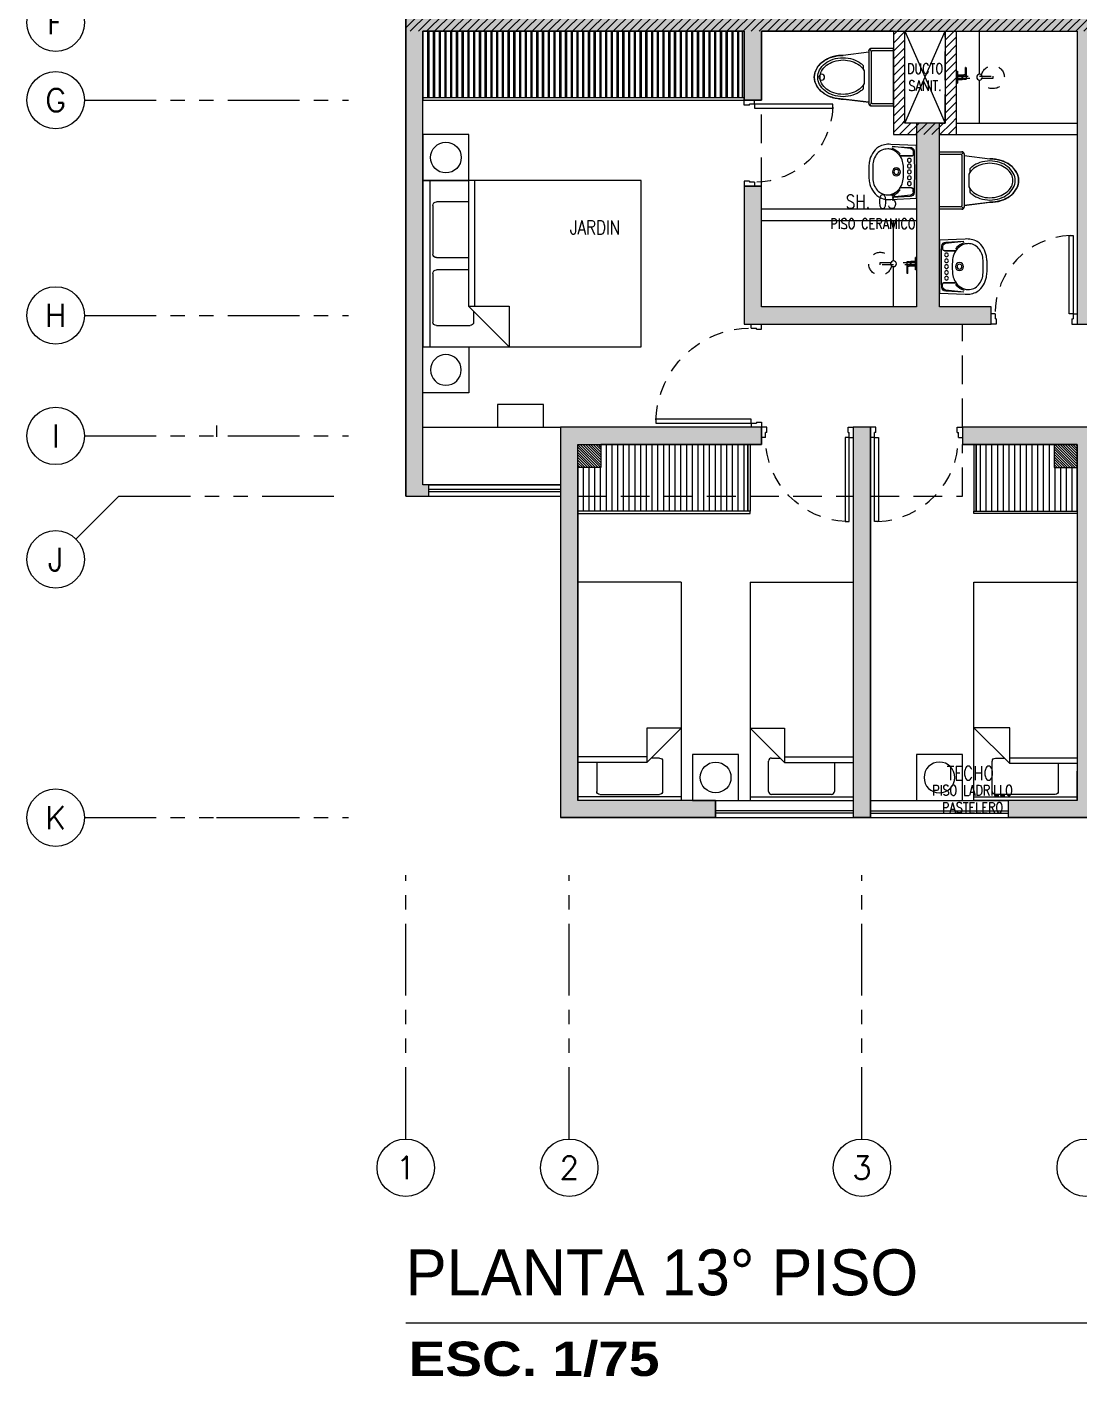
# Model space of a CAD drawing. Header units: millimetres. Extents: x 3765 to 3833, y 1327 to 1657.
# Drawn here: x 3765.17 to 3774.33, y 1376.87 to 1388.63 of the extents above; entities that cross this region are included whole.
import ezdxf
from ezdxf.enums import TextEntityAlignment as Align
from ezdxf.xclip import XClip

# ---------------------------------------------------------------- set-up
doc = ezdxf.new("R2010")
doc.units = ezdxf.units.MM
doc.header["$XCLIPFRAME"] = 2
for name, pattern in [('ACAD_ISO07W100', [3, 0, -3]), ('HIDDEN2', [0.1875, 0.125, -0.0625]), ('PHANTOM', [63.5, 31.75, -6.35, 6.35, -6.35, 6.35, -6.35]), ('PHANTOM2', [1.25, 0.625, -0.125, 0.125, -0.125, 0.125, -0.125]), ('X-REF_DP_Arquitectura$0$HIDDEN', [0.375, 0.25, -0.125])]:
    doc.linetypes.add(name, pattern=pattern)
doc.layers.get('0').update_dxf_attribs({"color": 251, "lineweight": 9})
doc.layers.get('DEFPOINTS').update_dxf_attribs({"color": 251, "lineweight": 9})
for name, color, linetype, lineweight in [('A-COTAS EXT', 251, 'Continuous', 13), ('A-EJES', 251, 'PHANTOM', 13), ('A-HATCH', 251, 'Continuous', 13), ('A-LINEAS', 251, 'Continuous', 13), ('A-MOBILIARIO', 251, 'Continuous', 13), ('A-MURO BAJO', 251, 'Continuous', 13), ('A-MUROS', 251, 'Continuous', 13), ('A-SANITARIOS', 251, 'Continuous', 13), ('A-TEXTO-ACABADO PISO', 251, 'Continuous', 13), ('A-TEXTO-AMBIENTE', 251, 'Continuous', 13), ('A_20_Estructuras', 251, 'Continuous', 13), ('A_50_TextoAmbiente', 251, 'Continuous', 13), ('A_50_TextoIndicaciones', 251, 'Continuous', 13), ('A_50_Vigas', 251, 'X-REF_DP_Arquitectura$0$HIDDEN', 13), ('A_60_HatchEstructuras', 251, 'Continuous', 13), ('DLP_MOBILIARIO FIJO', 251, 'Continuous', 13), ('MURO CF 120', 251, 'Continuous', 13), ('MURO CF 60', 251, 'Continuous', 13)]:
    doc.layers.add(name, color=color, linetype=linetype, lineweight=lineweight)
doc.styles.add('R160-75', font='ariblk.ttf', dxfattribs={"height": 0.6})
doc.styles.add('R175-75', font='GOTHIC.TTF', dxfattribs={"height": 0.4})
doc.styles.add('ROMANS', font='romans.shx', dxfattribs={"width": 0.8})
pattern_1 = [(45, (-21.67, -43.67528), (-0.03535534, 0.03535534), [])]

# ---------------------------------------------------------------- blocks, each defined once
blk = doc.blocks.new('EF-P13')
at = {"layer": 'A_60_HatchEstructuras'}
h = blk.add_hatch(color=256, dxfattribs=at)
h.dxf.hatch_style = 1
h.paths.add_polyline_path([(7.5, -6.85), (4.65, -6.85), (4.65, -4.3), (4.5, -4.3), (4.5, -6.85), (1.75, -6.85), (1.75, -6.25), (1.6, -6.25), (1.6, -6.85), (-1.2, -6.85), (-1.2, -2.9), (-1.15, -2.9), (-1.15, -2.8), (-1.35, -2.8), (-1.35, -11.05), (-1.15, -11.05), (-1.15, -10.95), (-1.2, -10.95), (-1.2, -7), (1.6, -7), (1.6, -7.6), (1.75, -7.6), (1.75, -7), (4.5, -7), (4.5, -9.55), (4.65, -9.55), (4.65, -7), (7.5, -7)])
h.paths.add_polyline_path([(3.3, -7.8), (3.1, -7.8), (3.1, -9.4), (1.75, -9.4), (1.75, -8.35), (1.6, -8.35), (1.6, -9.55), (3.75, -9.55), (3.75, -9.4), (3.3, -9.4)], flags=17)
h.paths.add_polyline_path([(3.3, -4.45), (3.75, -4.45), (3.75, -4.3), (1.6, -4.3), (1.6, -5.5), (1.747, -5.5), (1.75, -5.5), (1.75, -4.45), (3.1, -4.45), (3.1, -6.05), (3.3, -6.05)], flags=17)
h = blk.add_hatch(color=256, dxfattribs=at)
h.dxf.hatch_style = 1
h.paths.add_polyline_path([(2.7, -10.45), (2.55, -10.45), (2.55, -13.85), (2.7, -13.85)])
h.paths.add_polyline_path([(1.75, -10.45), (0, -10.45), (0, -13.85), (1.35, -13.85), (1.35, -13.7), (0.15, -13.7), (0.15, -10.6), (1.75, -10.6)])
h.paths.add_polyline_path([(4.65, -10.45), (3.5, -10.45), (3.5, -10.6), (4.5, -10.6), (4.5, -13.7), (3.9, -13.7), (3.9, -13.85), (4.65, -13.85)])
at = {"layer": 'A_20_Estructuras'}
blk.add_lwpolyline([(-1.35, -2.8), (-1.35, -11.05), (-1.15, -11.05), (-1.15, -10.95), (-1.2, -10.95), (-1.2, -7), (1.6, -7), (1.6, -7.6), (1.75, -7.6), (1.75, -7), (4.5, -7), (4.5, -9.55), (4.65, -9.55), (4.65, -7), (7.5, -7), (7.5, -6.85)], dxfattribs=at)
for points in [[(3.3, -7.8), (3.1, -7.8), (3.1, -9.4), (1.75, -9.4), (1.75, -8.35), (1.6, -8.35), (1.6, -9.55), (3.75, -9.55), (3.75, -9.4), (3.3, -9.4)], [(1.75, -10.45), (0, -10.45), (0, -13.85), (1.35, -13.85), (1.35, -13.7), (0.15, -13.7), (0.15, -10.6), (1.75, -10.6)], [(2.7, -10.45), (2.55, -10.45), (2.55, -13.85), (2.7, -13.85)], [(4.65, -10.45), (3.5, -10.45), (3.5, -10.6), (4.5, -10.6), (4.5, -13.7), (3.9, -13.7), (3.9, -13.85), (4.65, -13.85)]]:
    blk.add_lwpolyline(points, close=True, dxfattribs=at)
at = {"layer": 'A_50_Vigas'}
for p, q in [((-1.15, -11.05), (0, -11.05)), ((1.35, -13.85), (2.55, -13.85)), ((2.7, -13.85), (3.9, -13.85))]:
    blk.add_line(p, q, dxfattribs=at)
for points in [[(3.1, -7.8), (3, -7.8), (3, -7)], [(3.3, -7.8), (3.35, -7.8), (3.35, -7)], [(1.75, -8.35), (1.75, -7.6)], [(3.5, -10.45), (3.5, -9.55)], [(2.7, -11.05), (3.5, -11.05), (3.5, -10.6)], [(0.15, -11.05), (2.55, -11.05)]]:
    blk.add_lwpolyline(points, dxfattribs=at)
blk = doc.blocks.new('TEXTO AMBIENTES P11')
at = {"layer": 'A-TEXTO-ACABADO PISO', "char_height": 0.09, "attachment_point": 2, "style": 'ROMANS'}
for s, insert in [('PISO CERAMICO', (2.721, -8.632)), ('PISO LADRILLO PASTELERO', (3.589, -13.567, 0))]:
    blk.add_mtext_dynamic_manual_height_columns(s, width=1.20225, gutter_width=12.5, heights=[0], dxfattribs=dict(at, insert=insert))
at = {"layer": 'A-TEXTO-AMBIENTE', "style": 'ROMANS', "width": 0.8}
for s, p in [('SH. 03', (2.707, -8.544)), ('JARDIN', (0.299, -8.769, 0)), ('TECHO', (3.569, -13.523))]:
    blk.add_text(s, height=0.12, dxfattribs=at).set_placement(p, align=Align.CENTER)
blk = doc.blocks.new('TEXTO DUCTOS PT')
at = {"layer": 'A_50_TextoIndicaciones', "insert": (3.175, -7.4), "char_height": 0.09, "width": 0.4157, "attachment_point": 5, "style": 'ROMANS'}
blk.add_mtext('\\pxsm1,t16;DUCTO SANIT.', dxfattribs=at)
blk = doc.blocks.new('A$C77AB7FBD')
at = {"linetype": 'Continuous'}
for p, q in [((0, 0), (0, 1.9)), ((0.9, 1.9), (0, 1.9)), ((0.9, 0), (0.9, 1.9)), ((0.9, 1.87), (0, 1.87)), ((0.164, 1.57), (0.164, 1.822)), ((0.191, 1.849), (0.712, 1.849)), ((0.739, 1.822), (0.739, 1.558)), ((0.6, 1.57), (0, 1.57)), ((0.6, 1.27), (0.6, 1.57)), ((0.9, 1.27), (0.6, 1.57)), ((0.712, 1.532), (0.638, 1.532)), ((0.6, 1.52), (0, 1.52)), ((0.9, 1.27), (0.6, 1.27)), ((0.9, 0), (0, 0))]:
    blk.add_line(p, q, dxfattribs=at)
for centre, start, end in [((0.191, 1.822), 90, 180), ((0.712, 1.822), 0, 90), ((0.712, 1.558), 270, 0)]:
    blk.add_arc(centre, 0.0267, start, end, dxfattribs=at)
blk = doc.blocks.new('A$C2EBA15F5')
blk.add_lwpolyline([(0, 0.4), (0, 0), (0.4, 0), (0.4, 0.4)], close=True)
blk.add_circle((0.2, 0.2), 0.134)
blk = doc.blocks.new('CAMA PROYECCION')
for p, q in [((37.495, 40.642, 0), (37.495, 38.771, 0)), ((38.395, 40.642, 0), (37.495, 40.642, 0)), ((38.395, 38.771, 0), (38.395, 40.642, 0)), ((38.081, 39.374, 0), (38.395, 39.374, 0)), ((38.395, 39.374, 0), (38.081, 39.064, 0)), ((38.081, 39.064, 0), (38.081, 39.374, 0)), ((38.081, 39.113, 0), (37.495, 39.113, 0)), ((37.495, 39.064, 0), (38.081, 39.064, 0)), ((37.659, 39.064, 0), (37.659, 38.82, 0)), ((38.207, 39.111, 0), (38.127, 39.111, 0)), ((38.234, 38.82, 0), (38.234, 39.084, 0)), ((37.495, 38.742, 0), (37.495, 38.997, 0)), ((38.395, 38.742, 0), (38.395, 38.997, 0)), ((37.495, 38.771, 0), (38.395, 38.771, 0)), ((37.495, 38.742, 0), (38.395, 38.742, 0)), ((37.686, 38.794, 0), (38.207, 38.794, 0))]:
    blk.add_line(p, q)
at = {"elevation": 0}
blk.add_lwpolyline([(38.495, 38.742), (38.495, 39.142), (38.895, 39.142), (38.895, 38.742)], close=True, dxfattribs=at)
blk.add_circle((38.695, 38.942, 0), 0.134)
for centre, start, end in [((38.207, 39.084, 0), 0, 90), ((37.686, 38.82, 0), 180, 270), ((38.207, 38.82, 0), 270, 0)]:
    blk.add_arc(centre, 0.0267, start, end)
blk = doc.blocks.new('ducha marsano')
at = {"linetype": 'HIDDEN2', "ltscale": 0.5, "extrusion": (-4.9425e-10, -7.91123e-10, -1)}
for p, q in [((-0.01, 0), (0.01, 0)), ((0.01, 0), (0.01, -0.316)), ((-0.02, -0.08), (-0.02, -0.06)), ((0.021, -0.082), (-0.019, -0.082)), ((-0.015, -0.058), (-0.016, -0.058)), ((-0.01, -0.316), (-0.01, 0)), ((0.022, -0.052), (0, -0.052)), ((0.025, -0.082), (0.021, -0.082)), ((0.022, -0.052), (0.022, -0.063)), ((0.022, -0.068), (0.022, -0.077)), ((0.022, -0.077), (0.025, -0.077)), ((0.025, -0.077), (0.077, -0.077)), ((0.077, -0.082), (0.025, -0.082)), ((0.077, -0.077), (0.082, -0.077)), ((0.082, -0.082), (0.077, -0.082)), ((0.082, -0.077), (0.084, -0.077)), ((0.082, -0.077), (0.082, -0.077)), ((0.084, -0.082), (0.082, -0.082)), ((0.082, -0.082), (0.082, -0.082)), ((0.086, -0.078), (0.086, -0.08)), ((0.01, -0.316), (-0.01, -0.316))]:
    blk.add_line(p, q, dxfattribs=at)
for centre, radius, start, end in [((0.019, -0.08), 0.0015, 270, 360), ((0, -0.046), 0.02, 323.9581, 354.9298), ((0, -0.046), 0.02, 185.0702, 195.2705), ((-0.084, -0.078), 0.0015, 90, 180), ((-0.084, -0.08), 0.0015, 180, 270), ((0, -0.316), 0.1, 95.7392, 84.2608)]:
    blk.add_arc(centre, radius, start, end, dxfattribs=at)
at = {"linetype": 'HIDDEN2', "ltscale": 0.5, "extrusion": (-4.94252e-10, -7.91124e-10, -1)}
blk.add_ellipse((0, -0.052), major_axis=(-0.0225, -0.0095), ratio=0.001448, start_param=0.425436, end_param=1.567366, dxfattribs=at)
at = {"linetype": 'HIDDEN2', "ltscale": 0.5}
for points, degree in [([(-0.031, 0), (0, 0), (0.03, 0)], 2), ([(0.03, 0), (0.041, 0), (0.052, 0)], 2), ([(0.052, 0), (0.052, -0.004), (0.052, -0.008)], 2), ([(-0.053, 0), (-0.053, -0.004), (-0.053, -0.008)], 2), ([(-0.053, 0), (-0.042, 0), (-0.031, 0)], 2), ([(-0.053, -0.008), (-0.053, -0.008), (-0.053, -0.008)], 2), ([(0.03, -0.008), (0, -0.008), (-0.031, -0.008)], 2), ([(-0.022, -0.008), (-0.022, -0.009), (-0.022, -0.011)], 2), ([(-0.021, -0.011), (-0.007, -0.011), (0.007, -0.011), (0.021, -0.011)], 3), ([(-0.02, -0.011), (-0.02, -0.029), (-0.02, -0.048)], 2), ([(-0.02, -0.048), (0, -0.048), (0.02, -0.048)], 2), ([(0.02, -0.011), (0.02, -0.029), (0.02, -0.048)], 2), ([(0.022, -0.008), (0.022, -0.009), (0.022, -0.011)], 2)]:
    blk.add_open_spline(points, degree=degree, dxfattribs=at)
for points, weights in [([(-0.053, -0.008), (-0.053, -0.008), (-0.053, -0.008)], [1, 0.990847086912, 0.982266230892]), ([(-0.052, -0.008), (-0.053, -0.008), (-0.053, -0.008)], [1, 0.707106781193, 1]), ([(-0.022, -0.011), (-0.022, -0.011), (-0.021, -0.011)], [1, 0.70710678154, 1]), ([(-0.02, -0.048), (-0.02, -0.048), (-0.02, -0.048)], [1, 0.707106780138, 1]), ([(0.02, -0.048), (0.02, -0.048), (0.02, -0.048)], [1, 0.707106779703, 1]), ([(0.021, -0.011), (0.021, -0.011), (0.021, -0.011)], [1, 0.992411795776, 1]), ([(0.052, -0.008), (0.052, -0.008), (0.052, -0.008)], [1, 0.992411795771, 1])]:
    blk.add_rational_spline(points, weights, degree=2, dxfattribs=at)
for points, knots in [([(-0.031, -0.008), (-0.033, -0.008), (-0.037, -0.008), (-0.042, -0.008), (-0.046, -0.008), (-0.049, -0.008), (-0.051, -0.008), (-0.052, -0.008), (-0.052, -0.008)], [0, 0, 0, 0, 8.104572, 12.495263, 16.885954, 21.276645, 25.667336, 33.771908, 33.771908, 33.771908, 33.771908]), ([(0.022, -0.068), (0.022, -0.068), (0.022, -0.068), (0.022, -0.068), (0.022, -0.068), (0.022, -0.067), (0.022, -0.067), (0.022, -0.066), (0.022, -0.066), (0.022, -0.065), (0.022, -0.065), (0.022, -0.064), (0.022, -0.064), (0.022, -0.063), (0.022, -0.063), (0.022, -0.063), (0.022, -0.063), (0.022, -0.063)], [0.4148436, 0.4148436, 0.4148436, 0.4148436, 0.5185541, 0.5185541, 0.6222645, 0.6222645, 0.7259759, 0.7259759, 0.8296873, 0.8296873, 0.9333987, 0.9333987, 1.03711, 1.03711, 1.1408205, 1.1408205, 1.2445309, 1.2445309, 1.2445309, 1.2445309]), ([(0.052, -0.008), (0.052, -0.008), (0.051, -0.008), (0.049, -0.008), (0.046, -0.008), (0.042, -0.008), (0.037, -0.008), (0.033, -0.008), (0.03, -0.008)], [0, 0, 0, 0, 8.104572, 12.495263, 16.885954, 21.276645, 25.667336, 33.771908, 33.771908, 33.771908, 33.771908])]:
    blk.add_open_spline(points, degree=3, knots=knots, dxfattribs=at)
for points, weights, degree, knots in [([(0.021, -0.011), (0.021, -0.011), (0.021, -0.011), (0.021, -0.011), (0.021, -0.011), (0.022, -0.011), (0.022, -0.011)], [0.918641037743, 0.918640949346, 0.918640860949, 0.918640772552, 0.789223156395, 0.789223156395, 0.918640772552], 3, [0.1238988, 0.1238988, 0.1238988, 0.1238988, 0.1238993, 0.1238993, 0.1238993, 0.78603, 0.78603, 0.78603, 0.78603]), ([(0.052, -0.008), (0.052, -0.008), (0.052, -0.008), (0.052, -0.008), (0.052, -0.008)], [0.918641037749, 0.918640905153, 0.918640772558, 0.724517853988, 0.918640772558], 2, [0.1238988, 0.1238988, 0.1238988, 0.1238993, 0.1238993, 0.7860311, 0.7860311, 0.7860311])]:
    blk.add_rational_spline(points, weights, degree=degree, knots=knots, dxfattribs=at)
blk = doc.blocks.new('*U87')
for p, q in [((0.01, 0.755), (0.01, 0.8)), ((0.055, 0.755), (0.01, 0.755)), ((0.1, 0.765), (0.055, 0.765)), ((0.055, 0.755), (0.055, 0.765)), ((0.1, 0.765), (0.1, 0.8)), ((0.055, 0.045), (0.01, 0.045)), ((0.01, 0.045), (0.01, 0)), ((0.055, 0.045), (0.055, 0.035)), ((0.1, 0.035), (0.055, 0.035)), ((0.1, 0.035), (0.1, 0))]:
    blk.add_line(p, q)
blk.add_lwpolyline([(0.83, 0.07), (0.83, 0.035), (0.1, 0.035), (0.1, 0.07)], close=True)
at = {"color": 7, "linetype": 'HIDDEN2'}
blk.add_arc((0.1, 0.034), 0.731, 2.2301, 89.9672, dxfattribs=at)
blk = doc.blocks.new('*U86')
for p, q in [((0.01, 0.855), (0.01, 0.9)), ((0.055, 0.855), (0.01, 0.855)), ((0.1, 0.865), (0.055, 0.865)), ((0.055, 0.855), (0.055, 0.865)), ((0.1, 0.865), (0.1, 0.9)), ((0.055, 0.045), (0.01, 0.045)), ((0.01, 0.045), (0.01, 0)), ((0.055, 0.045), (0.055, 0.035)), ((0.1, 0.035), (0.055, 0.035)), ((0.1, 0.035), (0.1, 0))]:
    blk.add_line(p, q)
blk.add_lwpolyline([(0.93, 0.07), (0.93, 0.035), (0.1, 0.035), (0.1, 0.07)], close=True)
at = {"color": 7, "linetype": 'HIDDEN2'}
blk.add_arc((0.1, 0.034), 0.831, 2.2301, 89.9672, dxfattribs=at)
blk = doc.blocks.new('A$C3E6679A6')
for p, q in [((0, 1.904), (1.45, 1.904)), ((0, 1.844), (0, 1.904)), ((1.45, 1.904), (1.45, 1.844))]:
    blk.add_line(p, q)
at = {"linetype": 'Continuous'}
for p, q in [((0, 1.844), (1.45, 1.844)), ((0, 0.004), (0, 1.844)), ((0.187, 1.509), (0.187, 1.786)), ((0.217, 1.817), (0.641, 1.817)), ((0.672, 1.786), (0.672, 1.509)), ((0.778, 1.509), (0.778, 1.786)), ((0.809, 1.817), (1.233, 1.817)), ((1.263, 1.786), (1.263, 1.493)), ((1.45, 1.844), (1.45, 0.004)), ((0, 1.508), (1.095, 1.508)), ((1.095, 1.452), (0, 1.452)), ((1.45, 1.154), (1.095, 1.508)), ((1.095, 1.508), (1.095, 1.154)), ((1.233, 1.462), (1.142, 1.462)), ((1.095, 1.154), (1.45, 1.154)), ((1.45, 0.004), (0, 0.004))]:
    blk.add_line(p, q, dxfattribs=at)
for centre, start, end in [((0.217, 1.786), 90, 180), ((0.641, 1.786), 0, 90), ((0.809, 1.786), 90, 180), ((1.233, 1.786), 0, 90), ((1.233, 1.493), 270, 0)]:
    blk.add_arc(centre, 0.0306, start, end, dxfattribs=at)
at = {"layer": 'DEFPOINTS', "color": 0, "linetype": 'ByBlock'}
for p in [(0, 1.904), (0, 0)]:
    blk.add_point(p, dxfattribs=at)
blk = doc.blocks.new('SIFON JET_PLANTA')
at = {"extrusion": (-2.64698e-23, 6.61744e-24, -1)}
for p, q in [((-0.215, 0.232, 0), (-0.214, 0.236, 0)), ((-0.214, 0.236, 0), (-0.213, 0.239, 0)), ((-0.213, 0.239, 0), (-0.211, 0.242, 0)), ((-0.211, 0.242, 0), (-0.209, 0.244, 0)), ((-0.209, 0.244, 0), (-0.208, 0.245, 0)), ((-0.208, 0.245, 0), (-0.205, 0.247, 0)), ((-0.205, 0.247, 0), (-0.201, 0.249, 0)), ((-0.201, 0.249, 0), (-0.195, 0.25, 0)), ((-0.195, 0.25, 0), (-0.195, 0.25, 0)), ((-0.195, 0.25, 0), (-0.161, 0.25, 0)), ((-0.161, 0.25, 0), (-0.097, 0.25, 0)), ((-0.097, 0.25, 0), (-0.032, 0.25, 0)), ((-0.032, 0.25, 0), (0, 0.25, 0)), ((0, 0.25, 0), (0, -0.25, 0)), ((-0.639, 0.115, 0), (-0.633, 0.121, 0)), ((-0.633, 0.121, 0), (-0.63, 0.123, 0)), ((-0.63, 0.123, 0), (-0.625, 0.128, 0)), ((-0.625, 0.128, 0), (-0.621, 0.131, 0)), ((-0.621, 0.131, 0), (-0.617, 0.134, 0)), ((-0.617, 0.134, 0), (-0.611, 0.139, 0)), ((-0.611, 0.139, 0), (-0.606, 0.142, 0)), ((-0.606, 0.142, 0), (-0.6, 0.146, 0)), ((-0.6, 0.146, 0), (-0.596, 0.148, 0)), ((-0.596, 0.148, 0), (-0.591, 0.152, 0)), ((-0.591, 0.152, 0), (-0.586, 0.154, 0)), ((-0.586, 0.154, 0), (-0.579, 0.158, 0)), ((-0.579, 0.158, 0), (-0.569, 0.163, 0)), ((-0.569, 0.163, 0), (-0.552, 0.17, 0)), ((-0.552, 0.17, 0), (-0.546, 0.172, 0)), ((-0.546, 0.172, 0), (-0.538, 0.175, 0)), ((-0.538, 0.175, 0), (-0.535, 0.176, 0)), ((-0.535, 0.176, 0), (-0.526, 0.178, 0)), ((-0.526, 0.178, 0), (-0.522, 0.18, 0)), ((-0.522, 0.18, 0), (-0.515, 0.181, 0)), ((-0.515, 0.181, 0), (-0.508, 0.183, 0)), ((-0.508, 0.183, 0), (-0.502, 0.184, 0)), ((-0.502, 0.184, 0), (-0.486, 0.187, 0)), ((-0.486, 0.187, 0), (-0.476, 0.188, 0)), ((-0.476, 0.188, 0), (-0.473, 0.188, 0)), ((-0.473, 0.188, 0), (-0.464, 0.189, 0)), ((-0.464, 0.189, 0), (-0.455, 0.19, 0)), ((-0.455, 0.19, 0), (-0.449, 0.19, 0)), ((-0.449, 0.19, 0), (-0.44, 0.19, 0)), ((-0.44, 0.19, 0), (-0.432, 0.191, 0)), ((-0.432, 0.191, 0), (-0.215, 0.218, 0)), ((-0.215, 0.228, 0), (-0.215, 0.232, 0)), ((-0.215, 0.223, 0), (-0.215, 0.228, 0)), ((-0.215, 0.218, 0), (-0.215, 0.223, 0)), ((-0.69, 0.01, 0), (-0.689, 0.014, 0)), ((-0.69, 0.004, 0), (-0.69, 0.01, 0)), ((-0.69, 0, 0), (-0.69, 0.004, 0)), ((-0.689, 0.019, 0), (-0.688, 0.024, 0)), ((-0.689, 0.014, 0), (-0.689, 0.019, 0)), ((-0.688, 0.024, 0), (-0.687, 0.028, 0)), ((-0.688, 0.024, 0), (-0.688, 0.024, 0)), ((-0.687, 0.031, 0), (-0.685, 0.036, 0)), ((-0.687, 0.028, 0), (-0.687, 0.031, 0)), ((-0.685, 0.036, 0), (-0.684, 0.042, 0)), ((-0.685, 0.036, 0), (-0.685, 0.036, 0)), ((-0.684, 0.042, 0), (-0.682, 0.048, 0)), ((-0.684, 0.042, 0), (-0.684, 0.042, 0)), ((-0.682, 0.048, 0), (-0.68, 0.052, 0)), ((-0.68, 0.052, 0), (-0.679, 0.055, 0)), ((-0.679, 0.055, 0), (-0.678, 0.058, 0)), ((-0.678, 0.058, 0), (-0.674, 0.066, 0)), ((-0.674, 0.066, 0), (-0.672, 0.07, 0)), ((-0.674, 0.066, 0), (-0.674, 0.066, 0)), ((-0.672, 0.07, 0), (-0.671, 0.073, 0)), ((-0.671, 0.073, 0), (-0.669, 0.076, 0)), ((-0.669, 0.076, 0), (-0.667, 0.078, 0)), ((-0.667, 0.078, 0), (-0.665, 0.082, 0)), ((-0.665, 0.082, 0), (-0.663, 0.085, 0)), ((-0.663, 0.085, 0), (-0.661, 0.088, 0)), ((-0.661, 0.088, 0), (-0.657, 0.094, 0)), ((-0.657, 0.094, 0), (-0.653, 0.098, 0)), ((-0.657, 0.094, 0), (-0.657, 0.094, 0)), ((-0.653, 0.098, 0), (-0.65, 0.102, 0)), ((-0.653, 0.098, 0), (-0.653, 0.098, 0)), ((-0.65, 0.102, 0), (-0.645, 0.108, 0)), ((-0.645, 0.108, 0), (-0.639, 0.115, 0)), ((-0.69, -0.007, 0), (-0.69, 0, 0)), ((-0.69, -0.011, 0), (-0.69, -0.007, 0)), ((-0.689, -0.016, 0), (-0.69, -0.011, 0)), ((-0.688, -0.023, 0), (-0.689, -0.016, 0)), ((-0.688, -0.026, 0), (-0.688, -0.023, 0)), ((-0.687, -0.03, 0), (-0.688, -0.026, 0)), ((-0.686, -0.032, 0), (-0.687, -0.03, 0)), ((-0.685, -0.036, 0), (-0.686, -0.032, 0)), ((-0.684, -0.042, 0), (-0.685, -0.036, 0)), ((-0.683, -0.046, 0), (-0.684, -0.042, 0)), ((-0.681, -0.049, 0), (-0.683, -0.046, 0)), ((-0.68, -0.052, 0), (-0.681, -0.049, 0)), ((-0.679, -0.055, 0), (-0.68, -0.052, 0)), ((-0.678, -0.058, 0), (-0.679, -0.055, 0)), ((-0.677, -0.06, 0), (-0.678, -0.058, 0)), ((-0.675, -0.064, 0), (-0.677, -0.06, 0)), ((-0.672, -0.07, 0), (-0.675, -0.064, 0)), ((-0.671, -0.073, 0), (-0.672, -0.07, 0)), ((-0.668, -0.077, 0), (-0.671, -0.073, 0)), ((-0.665, -0.083, 0), (-0.668, -0.077, 0)), ((-0.662, -0.086, 0), (-0.665, -0.083, 0)), ((-0.66, -0.09, 0), (-0.662, -0.086, 0)), ((-0.655, -0.096, 0), (-0.66, -0.09, 0)), ((-0.649, -0.103, 0), (-0.655, -0.096, 0)), ((-0.646, -0.107, 0), (-0.649, -0.103, 0)), ((-0.64, -0.114, 0), (-0.646, -0.107, 0)), ((-0.638, -0.116, 0), (-0.64, -0.114, 0)), ((-0.635, -0.119, 0), (-0.638, -0.116, 0)), ((-0.634, -0.12, 0), (-0.635, -0.119, 0)), ((-0.635, -0.119, 0), (-0.635, -0.119, 0)), ((-0.632, -0.122, 0), (-0.634, -0.12, 0)), ((-0.63, -0.123, 0), (-0.632, -0.122, 0)), ((-0.632, -0.122, 0), (-0.632, -0.122, 0)), ((-0.629, -0.124, 0), (-0.63, -0.123, 0)), ((-0.628, -0.125, 0), (-0.629, -0.124, 0)), ((-0.626, -0.127, 0), (-0.628, -0.125, 0)), ((-0.625, -0.128, 0), (-0.626, -0.127, 0)), ((-0.623, -0.129, 0), (-0.625, -0.128, 0)), ((-0.625, -0.128, 0), (-0.625, -0.128, 0)), ((-0.622, -0.13, 0), (-0.623, -0.129, 0)), ((-0.621, -0.131, 0), (-0.622, -0.13, 0)), ((-0.62, -0.132, 0), (-0.621, -0.131, 0)), ((-0.619, -0.132, 0), (-0.62, -0.132, 0)), ((-0.618, -0.133, 0), (-0.619, -0.132, 0)), ((-0.617, -0.134, 0), (-0.618, -0.133, 0)), ((-0.615, -0.135, 0), (-0.617, -0.134, 0)), ((-0.614, -0.136, 0), (-0.615, -0.135, 0)), ((-0.612, -0.138, 0), (-0.614, -0.136, 0)), ((-0.609, -0.14, 0), (-0.612, -0.138, 0)), ((-0.607, -0.141, 0), (-0.609, -0.14, 0)), ((-0.606, -0.142, 0), (-0.607, -0.141, 0)), ((-0.604, -0.143, 0), (-0.606, -0.142, 0)), ((-0.602, -0.145, 0), (-0.604, -0.143, 0)), ((-0.6, -0.146, 0), (-0.602, -0.145, 0)), ((-0.599, -0.147, 0), (-0.6, -0.146, 0)), ((-0.596, -0.148, 0), (-0.599, -0.147, 0)), ((-0.595, -0.149, 0), (-0.596, -0.148, 0)), ((-0.594, -0.15, 0), (-0.595, -0.149, 0)), ((-0.592, -0.151, 0), (-0.594, -0.15, 0)), ((-0.59, -0.152, 0), (-0.592, -0.151, 0)), ((-0.587, -0.154, 0), (-0.59, -0.152, 0)), ((-0.583, -0.156, 0), (-0.587, -0.154, 0)), ((-0.578, -0.159, 0), (-0.583, -0.156, 0)), ((-0.576, -0.16, 0), (-0.578, -0.159, 0)), ((-0.574, -0.161, 0), (-0.576, -0.16, 0)), ((-0.57, -0.163, 0), (-0.574, -0.161, 0)), ((-0.568, -0.164, 0), (-0.57, -0.163, 0)), ((-0.566, -0.164, 0), (-0.568, -0.164, 0)), ((-0.564, -0.165, 0), (-0.566, -0.164, 0)), ((-0.561, -0.166, 0), (-0.564, -0.165, 0)), ((-0.56, -0.167, 0), (-0.561, -0.166, 0)), ((-0.557, -0.168, 0), (-0.56, -0.167, 0)), ((-0.554, -0.169, 0), (-0.557, -0.168, 0)), ((-0.551, -0.171, 0), (-0.554, -0.169, 0)), ((-0.549, -0.171, 0), (-0.551, -0.171, 0)), ((-0.546, -0.172, 0), (-0.549, -0.171, 0)), ((-0.545, -0.173, 0), (-0.546, -0.172, 0)), ((-0.543, -0.173, 0), (-0.545, -0.173, 0)), ((-0.541, -0.174, 0), (-0.543, -0.173, 0)), ((-0.538, -0.175, 0), (-0.541, -0.174, 0)), ((-0.535, -0.176, 0), (-0.538, -0.175, 0)), ((-0.538, -0.175, 0), (-0.538, -0.175, 0)), ((-0.532, -0.177, 0), (-0.535, -0.176, 0)), ((-0.53, -0.178, 0), (-0.532, -0.177, 0)), ((-0.527, -0.178, 0), (-0.53, -0.178, 0)), ((-0.524, -0.179, 0), (-0.527, -0.178, 0)), ((-0.527, -0.178, 0), (-0.527, -0.178, 0)), ((-0.522, -0.18, 0), (-0.524, -0.179, 0)), ((-0.518, -0.181, 0), (-0.522, -0.18, 0)), ((-0.515, -0.181, 0), (-0.518, -0.181, 0)), ((-0.512, -0.182, 0), (-0.515, -0.181, 0)), ((-0.509, -0.183, 0), (-0.512, -0.182, 0)), ((-0.507, -0.183, 0), (-0.509, -0.183, 0)), ((-0.502, -0.184, 0), (-0.507, -0.183, 0)), ((-0.497, -0.185, 0), (-0.502, -0.184, 0)), ((-0.495, -0.185, 0), (-0.497, -0.185, 0)), ((-0.497, -0.185, 0), (-0.497, -0.185, 0)), ((-0.494, -0.186, 0), (-0.495, -0.185, 0)), ((-0.492, -0.186, 0), (-0.494, -0.186, 0)), ((-0.488, -0.186, 0), (-0.492, -0.186, 0)), ((-0.486, -0.187, 0), (-0.488, -0.186, 0)), ((-0.482, -0.187, 0), (-0.486, -0.187, 0)), ((-0.481, -0.187, 0), (-0.482, -0.187, 0)), ((-0.478, -0.188, 0), (-0.481, -0.187, 0)), ((-0.476, -0.188, 0), (-0.478, -0.188, 0)), ((-0.473, -0.188, 0), (-0.476, -0.188, 0)), ((-0.469, -0.189, 0), (-0.473, -0.188, 0)), ((-0.465, -0.189, 0), (-0.469, -0.189, 0)), ((-0.464, -0.189, 0), (-0.465, -0.189, 0)), ((-0.465, -0.189, 0), (-0.465, -0.189, 0)), ((-0.462, -0.189, 0), (-0.464, -0.189, 0)), ((-0.459, -0.189, 0), (-0.462, -0.189, 0)), ((-0.457, -0.19, 0), (-0.459, -0.189, 0)), ((-0.455, -0.19, 0), (-0.457, -0.19, 0)), ((-0.452, -0.19, 0), (-0.455, -0.19, 0)), ((-0.449, -0.19, 0), (-0.452, -0.19, 0)), ((-0.447, -0.19, 0), (-0.449, -0.19, 0)), ((-0.443, -0.19, 0), (-0.447, -0.19, 0)), ((-0.44, -0.19, 0), (-0.443, -0.19, 0)), ((-0.215, -0.218, 0), (-0.44, -0.19, 0)), ((-0.215, -0.227, 0), (-0.215, -0.218, 0)), ((-0.215, -0.23, 0), (-0.215, -0.227, 0)), ((-0.215, -0.233, 0), (-0.215, -0.23, 0)), ((-0.214, -0.237, 0), (-0.215, -0.233, 0)), ((-0.213, -0.239, 0), (-0.214, -0.237, 0)), ((-0.214, -0.237, 0), (-0.214, -0.237, 0)), ((-0.211, -0.242, 0), (-0.213, -0.239, 0)), ((-0.213, -0.239, 0), (-0.213, -0.239, 0)), ((-0.209, -0.244, 0), (-0.211, -0.242, 0)), ((-0.211, -0.242, 0), (-0.211, -0.242, 0)), ((-0.211, -0.242, 0), (-0.211, -0.242, 0)), ((-0.207, -0.246, 0), (-0.209, -0.244, 0)), ((-0.209, -0.244, 0), (-0.209, -0.244, 0)), ((-0.209, -0.244, 0), (-0.209, -0.244, 0)), ((-0.203, -0.248, 0), (-0.207, -0.246, 0)), ((-0.207, -0.246, 0), (-0.207, -0.246, 0)), ((-0.2, -0.249, 0), (-0.203, -0.248, 0)), ((-0.203, -0.248, 0), (-0.203, -0.248, 0)), ((-0.195, -0.25, 0), (-0.2, -0.249, 0)), ((0, -0.25, 0), (-0.195, -0.25, 0))]:
    blk.add_line(p, q, dxfattribs=at)
for p, q in [((-0.209, 0.244, 0), (-0.192, 0.227, 0)), ((-0.195, 0.25, 0), (0, 0.25, 0)), ((0, 0.25, 0), (0, -0.25, 0)), ((-0.215, 0.218, 0), (-0.44, 0.19, 0)), ((-0.215, -0.23, 0), (-0.215, 0.23, 0)), ((-0.195, -0.22, 0), (-0.195, 0.22, 0)), ((-0.185, 0.23, 0), (0, 0.23, 0)), ((-0.265, 0.072, 0), (-0.265, 0.103, 0)), ((-0.255, -0.056, 0), (-0.255, 0.056, 0)), ((-0.265, -0.103, 0), (-0.265, -0.072, 0)), ((-0.215, -0.218, 0), (-0.44, -0.19, 0)), ((-0.209, -0.244, 0), (-0.192, -0.227, 0)), ((0, -0.23, 0), (-0.185, -0.23, 0)), ((0, -0.25, 0), (-0.195, -0.25, 0))]:
    blk.add_line(p, q)
at = {"elevation": 0}
for points in [[(-0.265, 0.103, 0.0362), (-0.284, 0.12, 0.08725), (-0.353, 0.156, 0.077598), (-0.44, 0.17, 0.077598), (-0.527, 0.156, 0.08725), (-0.596, 0.12, 0.105601), (-0.644, 0.063, 0.12364), (-0.66, 0, 0.12364), (-0.644, -0.063, 0.105601), (-0.596, -0.12, 0.08725), (-0.527, -0.156, 0.077598), (-0.44, -0.17, 0.077598)], [(-0.255, 0.056, 0.100268), (-0.297, 0.104, 0.08725), (-0.36, 0.137, 0.077598), (-0.44, 0.15, 0.077598), (-0.52, 0.137, 0.08725), (-0.583, 0.104, 0.105601), (-0.627, 0.053, 0.12364), (-0.64, 0, 0.12364), (-0.627, -0.053, 0.105601), (-0.583, -0.104, 0.08725), (-0.52, -0.137, 0.077598), (-0.44, -0.15, 0.077598)], [(-0.44, -0.15, 0.077598), (-0.36, -0.137, 0.08725), (-0.297, -0.104, 0.100268), (-0.255, -0.056, 0.12364)], [(-0.44, -0.17, 0.077598), (-0.353, -0.156, 0.08725), (-0.284, -0.12, 0.0362), (-0.265, -0.103, 0.12364)]]:
    blk.add_lwpolyline(points, format="xyb", dxfattribs=at)
for centre, radius, start, end in [((-0.195, 0.23, 0), 0.02, 90, 180), ((-0.494, -0.027, 0), 0.203, 127.2348, 151.4088), ((-0.461, -0.07, 0), 0.257, 107.4741, 127.2348), ((-0.44, -0.138, 0), 0.328, 90, 107.4741), ((-0.185, 0.22, 0), 0.01, 90, 180), ((-0.544, 0, 0), 0.146, 151.4088, 180), ((-0.544, 0, 0), 0.146, 180, 208.5912), ((-0.494, 0.027, 0), 0.203, 208.5912, 232.7652), ((-0.461, 0.07, 0), 0.257, 232.7652, 252.5259), ((-0.44, 0.138, 0), 0.328, 252.5259, 270), ((-0.195, -0.23, 0), 0.02, 180, 270), ((-0.185, -0.22, 0), 0.01, 180, 270)]:
    blk.add_arc(centre, radius, start, end)
blk = doc.blocks.new('BOWL-ITALGRIF_VARADERO_01')
for p, q in [((-0.203, -0.197), (-0.221, -0.038)), ((-0.14, -0.208), (-0.142, -0.108)), ((-0.137, -0.205), (-0.137, -0.112)), ((0.138, -0.205), (0.138, -0.112)), ((0.14, -0.208), (0.142, -0.108)), ((0.203, -0.197), (0.221, -0.038)), ((-0.175, -0.222), (-0.154, -0.222)), ((0.175, -0.222), (0.154, -0.222))]:
    blk.add_line(p, q)
for points in [[(-0.092, 0.159, -0.02989), (-0.046, 0.165, -0.007822), (0.046, 0.165, -0.02989), (0.092, 0.159, -0.091737), (0.16, 0.134, -0.112496), (0.218, 0.079, -0.147885), (0.24, -0.026), (0.23, -0.25), (-0.23, -0.25), (-0.24, -0.026, -0.147885), (-0.218, 0.079, -0.112496), (-0.16, 0.134, -0.091737)], [(-0.05, -0.136, -0.062677), (-0.105, -0.125, -0.110639), (-0.158, -0.091, -0.120976), (-0.195, -0.034, -0.061198), (-0.2, 0, -0.21707), (-0.159, 0.092, -0.174983), (-0.055, 0.13, -0.010618), (0, 0.131, -0.010618), (0.055, 0.13, -0.174983), (0.159, 0.092, -0.21707), (0.2, 0, -0.061198), (0.195, -0.034, -0.120976), (0.158, -0.091, -0.110639), (0.105, -0.125, -0.062677), (0.05, -0.136, -0.017583), (0, -0.138, -0.017583)]]:
    blk.add_lwpolyline(points, format="xyb", close=True)
for points in [[(-0.222, -0.038), (-0.214, -0.195, 0.390823), (-0.181, -0.229, 0.017524), (0.181, -0.229, 0.390823), (0.214, -0.195), (0.222, -0.038)], [(-0.207, -0.035, 0.005), (-0.206, -0.038, 0.121292), (-0.166, -0.1, 0.007977), (-0.162, -0.103)], [(0.207, -0.035, -0.005), (0.206, -0.038, -0.121292), (0.166, -0.1, -0.007977), (0.162, -0.103)]]:
    blk.add_lwpolyline(points, format="xyb")
for centre, radius in [((0, -0.075), 0.035), ((0, -0.075), 0.0215), ((-0.101, -0.188), 0.0165), ((-0.051, -0.188), 0.0165), ((0, -0.188), 0.0165), ((0.051, -0.188), 0.0165), ((0.102, -0.188), 0.0165)]:
    blk.add_circle(centre, radius)
for centre, radius, start, end in [((-0.158, -0.099), 0.006, 226.6431, 46.6431), ((-0.14, -0.108), 0.002, 54.3619, 181.1374), ((-0.135, -0.112), 0.002, 56.7109, 180), ((0.136, -0.112), 0.002, 0, 123.2891), ((0.14, -0.108), 0.002, 358.8626, 125.6381), ((0.158, -0.099), 0.006, 133.3569, 313.3569), ((-0.175, -0.194), 0.028, 186.3111, 270), ((-0.154, -0.205), 0.017, 270, 0), ((-0.154, -0.208), 0.014, 270, 1.1374), ((0.105, -0.125), 9.094947017729287e-16, 0, 217.6714), ((0.155, -0.205), 0.017, 180, 270), ((0.154, -0.208), 0.014, 178.8626, 270), ((0.175, -0.194), 0.028, 270, 353.6889)]:
    blk.add_arc(centre, radius, start, end)
blk = doc.blocks.new('*U109')
for p, q in [((0.01, 0.705), (0.01, 0.75)), ((0.1, 0.715), (0.055, 0.715)), ((0.055, 0.705), (0.055, 0.715)), ((0.1, 0.715), (0.1, 0.75)), ((0.055, 0.705), (0.01, 0.705)), ((0.055, 0.045), (0.01, 0.045)), ((0.01, 0.045), (0.01, 0)), ((0.055, 0.045), (0.055, 0.035)), ((0.1, 0.035), (0.055, 0.035)), ((0.1, 0.035), (0.1, 0))]:
    blk.add_line(p, q)
blk.add_lwpolyline([(0.78, 0.07), (0.78, 0.035), (0.1, 0.035), (0.1, 0.07)], close=True)
at = {"color": 7, "linetype": 'HIDDEN2'}
blk.add_arc((0.1, 0.034), 0.681, 2.2301, 89.9672, dxfattribs=at)
blk = doc.blocks.new('DPTO 65_D1')
at = {"layer": 'A-HATCH'}
h = blk.add_hatch(dxfattribs=at)
h.set_pattern_fill('ANSI31', color=8, scale=0.005, angle=180)
h.paths.add_polyline_path([(-7.35, 3.875), (-7.15, 3.875), (-7.15, 3.675), (-7.35, 3.675)])
h = blk.add_hatch(dxfattribs=at)
h.set_pattern_fill('ANSI31', color=8, scale=0.005)
h.set_pattern_definition([(45, (-72.590967, -25.000034), (-0.01122532, 0.01122532), [])])
h.paths.add_polyline_path([(-3, 3.875), (-3.2, 3.875), (-3.2, 3.675), (-3, 3.675)])
at = {"layer": 'DLP_MOBILIARIO FIJO'}
h = blk.add_hatch(dxfattribs=at)
h.set_pattern_fill('_USER', color=8, scale=0.05, angle=450, pattern_type=0)
h.set_pattern_definition([(90, (-22.93, -16.620034), (-0.05, 2e-17), [])])
h.paths.add_polyline_path([(-5.87, 4.255), (-5.87, 3.675), (-7.15, 3.675), (-7.15, 3.875), (-7.35, 3.875), (-7.35, 4.255)])
h = blk.add_hatch(dxfattribs=at)
h.set_pattern_fill('_USER', color=8, scale=0.05, angle=270, pattern_type=0)
h.set_pattern_definition([(270, (-24.92, -16.620034), (0.05, -9e-18), [])])
h.paths.add_polyline_path([(-3.88, 4.255), (-3, 4.255), (-3, 3.875), (-3.2, 3.875), (-3.2, 3.675), (-3.88, 3.675)])
h = blk.add_hatch(dxfattribs=at)
h.set_pattern_fill('_USER', color=8, scale=0.05, angle=270, pattern_type=0)
h.set_pattern_definition([(270, (-9552.63491, -4911.74078), (0.05, -9e-18), [])])
h.paths.add_polyline_path([(-8.7, 0.075), (-5.92, 0.075), (-5.92, 0.655), (-8.7, 0.655)])
at = {"layer": 'A-LINEAS', "color": 8}
for p, q in [((-4.6, 2.475), (-4.6, 2.125)), ((-4.6, 2.075), (-4.6, 1.725)), ((-4.5, 0.875), (-4.15, 0.075)), ((-4.5, 0.075), (-4.15, 0.875)), ((-3.85, 0.875), (-3.85, 0.5)), ((-3.85, 0.45), (-3.85, 0.075))]:
    blk.add_line(p, q, dxfattribs=at)
for centre in [(-4.6, 2.1), (-5.225, 0.475, 0), (-3.85, 0.475, 0)]:
    blk.add_circle(centre, 0.025, dxfattribs=at)
at = {"layer": 'A-MOBILIARIO', "color": 8}
blk.add_lwpolyline([(-8.7, 3.525), (-7.5, 3.525), (-7.5, 4.025), (-8.65, 4.025)], dxfattribs=at)
blk.add_lwpolyline([(-8.05, 3.325), (-8.05, 3.525), (-7.65, 3.525), (-7.65, 3.325)], close=True, dxfattribs=at)
at = {"layer": 'A-MURO BAJO', "color": 8}
for p, q in [((-6.15, 6.925), (-4.95, 6.925)), ((-4.8, 6.925), (-3.6, 6.925)), ((-6.15, 6.775), (-4.95, 6.775)), ((-4.8, 6.775), (-3.6, 6.775)), ((-8.65, 4.125), (-7.5, 4.125)), ((-8.65, 4.025), (-7.5, 4.025)), ((-4.4, 1.725), (-5.75, 1.725)), ((-4.4, 1.625), (-5.75, 1.625)), ((-4.05, 0.975), (-3, 0.975)), ((-4.05, 0.875), (-3, 0.875))]:
    blk.add_line(p, q, dxfattribs=at)
at = {"layer": 'A-MUROS', "color": 8}
for p, q in [((-6.15, 6.925), (-7.5, 6.925)), ((-7.5, 3.525), (-7.5, 6.925)), ((-6.15, 6.775), (-6.15, 6.925)), ((-4.8, 6.925), (-4.95, 6.925)), ((-4.95, 3.525), (-4.95, 6.925)), ((-4.8, 3.525), (-4.8, 6.925)), ((-2.85, 6.925), (-3.6, 6.925)), ((-3.6, 6.775), (-3.6, 6.925)), ((-6.15, 6.775), (-7.35, 6.775)), ((-7.35, 3.875), (-7.35, 6.775)), ((-3, 6.775), (-3.6, 6.775)), ((-3, 3.875), (-3, 6.775)), ((-8.85, 4.125), (-8.85, -0.075)), ((-7.15, 3.875), (-7.35, 3.875)), ((-7.15, 3.675), (-7.15, 3.875)), ((-3.2, 3.675), (-3.2, 3.875)), ((-3.2, 3.875), (-3, 3.875)), ((-5.75, 3.675), (-7.15, 3.675)), ((-5.75, 3.525), (-5.75, 3.675)), ((-3.2, 3.675), (-4, 3.675)), ((-4, 3.525), (-4, 3.675)), ((-5.75, 3.525), (-7.5, 3.525)), ((-4.8, 3.525), (-4.95, 3.525)), ((-2.85, 3.525), (-4, 3.525)), ((-5.9, 1.425), (-5.9, 2.625)), ((-5.9, 2.625), (-3.75, 2.625)), ((-3.75, 2.625), (-3.75, 2.475)), ((-3, 0.075), (-3, 2.625)), ((-3, 2.625), (-2.85, 2.625)), ((-4.4, 2.475), (-5.75, 2.475)), ((-5.75, 2.475), (-5.75, 1.425)), ((-4.4, 0.975), (-4.4, 2.475)), ((-3.75, 2.475), (-4.2, 2.475)), ((-4.2, 2.475), (-4.2, 0.975)), ((-5.9, 1.425), (-5.753, 1.425)), ((-4.6, 0.075), (-4.6, 0.975)), ((-4.6, 0.975), (-4.4, 0.975)), ((-4.2, 0.975), (-4.05, 0.975)), ((-4.05, 0.975), (-4.05, 0.075)), ((-5.75, 0.675), (-5.9, 0.675)), ((-5.9, 0.675), (-5.9, 0.075)), ((-5.75, 0.075), (-5.75, 0.675)), ((-5.9, 0.075), (-8.7, 0.075)), ((-4.6, 0.075), (-5.75, 0.075)), ((-4.05, 0.075), (-3, 0.075))]:
    blk.add_line(p, q, dxfattribs=at)
blk.add_lwpolyline([(-8.85, 4.125), (-8.65, 4.125), (-8.65, 4.025), (-8.7, 4.025), (-8.7, 0.075)], dxfattribs=at)
at = {"layer": 'A-MUROS', "color": 8, "elevation": 0}
blk.add_lwpolyline([(-4.15, 0.875), (-4.5, 0.875), (-4.5, 0.075), (-4.15, 0.075)], close=True, dxfattribs=at)
at = {"layer": 'DLP_MOBILIARIO FIJO', "color": 8}
for p, q in [((-4.95, 6.885), (-6.15, 6.885)), ((-4.95, 6.865), (-6.15, 6.865)), ((-4.8, 6.885), (-3.6, 6.885)), ((-4.8, 6.865), (-3.6, 6.865)), ((-8.65, 4.085), (-7.5, 4.085)), ((-8.65, 4.065), (-7.5, 4.065))]:
    blk.add_line(p, q, dxfattribs=at)
at = {"layer": 'DLP_MOBILIARIO FIJO', "color": 8, "elevation": 0}
for points in [[(-5.85, 4.275), (-5.85, 4.255), (-7.35, 4.255), (-7.35, 4.275)], [(-5.87, 3.675), (-5.85, 3.675), (-5.85, 4.255), (-5.87, 4.255)], [(-3.9, 4.275), (-3.9, 4.255), (-3, 4.255), (-3, 4.275)], [(-3.88, 3.675), (-3.9, 3.675), (-3.9, 4.255), (-3.88, 4.255)], [(-5.9, 0.675), (-5.9, 0.655), (-8.7, 0.655), (-8.7, 0.675)], [(-8.7, 0.075), (-5.92, 0.075), (-5.92, 0.655), (-8.7, 0.655)]]:
    blk.add_lwpolyline(points, close=True, dxfattribs=at)
at = {"layer": 'DLP_MOBILIARIO FIJO', "color": 8}
for points in [[(-7.35, 3.675), (-5.87, 3.675), (-5.87, 4.255), (-7.35, 4.255)], [(-3, 3.675), (-3.88, 3.675), (-3.88, 4.255), (-3, 4.255)]]:
    blk.add_lwpolyline(points, close=True, dxfattribs=at)
at = {"layer": 'A-MOBILIARIO', "color": 8}
for name, p in [('A$C77AB7FBD', (-7.35, 4.875)), ('A$C2EBA15F5', (-8.7, 2.825)), ('*U109', (-5.91, 0.675, 0))]:
    blk.add_blockref(name, p, dxfattribs=at)
at = {"layer": 'A-MOBILIARIO', "color": 8, "extrusion": (0, 0, -1), "zscale": -1}
blk.add_blockref('A$C2EBA15F5', (5.95, 6.375), dxfattribs=at)
at = {"layer": 'A-MOBILIARIO', "color": 8, "xscale": -1}
blk.add_blockref('A$C77AB7FBD', (-4.95, 4.875), dxfattribs=at)
at = {"layer": 'A-MOBILIARIO', "color": 8}
for name, p, rotation in [('CAMA PROYECCION', (34.495, 45.517, 0), 180), ('*U87', (-4.95, 3.515), 90), ('*U86', (-5.74, 3.525), 180)]:
    blk.add_blockref(name, p, dxfattribs=dict(at, rotation=rotation))
for name, p, xscale, rotation in [('*U87', (-4.8, 3.515), -1.000000000000004, 270), ('*U109', (-3, 2.635), -1.000000000000017, 90), ('A$C2EBA15F5', (-8.7, 1.375), -1, 180)]:
    blk.add_blockref(name, p, dxfattribs=dict(at, xscale=xscale, rotation=rotation))
at = {"layer": 'A-MOBILIARIO', "color": 8, "extrusion": (0, 0, -1), "xscale": -1.000000000000004, "zscale": -1.000000000000004, "rotation": 270}
blk.add_blockref('A$C3E6679A6', (6.796, 1.375), dxfattribs=at)
at = {"layer": 'A-SANITARIOS', "color": 8}
for p, rotation in [((-3.95, 2.125, 0), 270), ((-4.65, 1.3, 0), 90)]:
    blk.add_blockref('BOWL-ITALGRIF_VARADERO_01', p, dxfattribs=dict(at, rotation=rotation))
at = {"layer": 'A-SANITARIOS', "color": 8, "extrusion": (-7.91123e-10, -4.9425e-10, -1), "rotation": 90.00000070035715}
blk.add_blockref('ducha marsano', (4.4, 2.1, 0), dxfattribs=at)
at = {"layer": 'A-SANITARIOS', "color": 8, "extrusion": (-3.60286e-08, 4.49068e-08, -1), "zscale": -1, "rotation": 1.331223222925988e-06}
blk.add_blockref('SIFON JET_PLANTA', (4.2, 1.375, 0), dxfattribs=at)
at = {"layer": 'A-SANITARIOS', "color": 8, "extrusion": (-3.60286e-08, -4.49068e-08, 1), "rotation": 1.331223285225882e-06}
blk.add_blockref('SIFON JET_PLANTA', (-4.6, 0.475, 0), dxfattribs=at)
at = {"layer": 'A-SANITARIOS', "color": 8, "extrusion": (7.91123e-10, 4.9425e-10, -1), "rotation": 270.0000007003572}
blk.add_blockref('ducha marsano', (4.05, 0.475, 0), dxfattribs=at)
blk = doc.blocks.new('TC_P11')
blk.add_blockref('DPTO 65_D1', (8.85, -45.875))
at = {"xscale": -1, "rotation": 180}
blk.add_blockref('DPTO 65_D1', (8.85, -45.875), dxfattribs=at)
blk = doc.blocks.new('Ejes_Torre C')
at = {"layer": 'A-COTAS EXT'}
blk.add_line((-2.5, 2.8), (-2.873, 2.427), dxfattribs=at)
at = {"layer": 'A-EJES', "linetype": 'PHANTOM2'}
for points in [[(-2.8, 6.25), (-0.5, 6.25)], [(-2.8, 4.375), (-0.5, 4.375)], [(-2.8, 3.325), (-0.5, 3.325)], [(-2.5, 2.8), (-0.5, 2.8)], [(-2.8, 0), (-0.5, 0)], [(0, -2.8), (0, -0.5)], [(1.425, -2.8), (1.425, -0.5)], [(3.975, -2.8), (3.975, -0.5)]]:
    blk.add_lwpolyline(points, dxfattribs=at)
at = {"layer": 'A-EJES', "linetype": 'Continuous'}
for centre in [(-3.05, 6.925), (-3.05, 6.25), (-3.05, 4.375), (-3.05, 3.325), (-3.05, 2.25), (-3.05, 0), (0, -3.05), (1.425, -3.05), (3.975, -3.05), (5.925, -3.05)]:
    blk.add_circle(centre, 0.25, dxfattribs=at)
at = {"layer": 'A-EJES', "linetype": 'Continuous', "style": 'ROMANS'}
for s, p in [('F', (-3.05, 6.925)), ('G', (-3.05, 6.25)), ('H', (-3.05, 4.375)), ('I', (-3.05, 3.325)), ('J', (-3.05, 2.25)), ('K', (-3.05, 0)), ('1', (0, -3.05)), ('2', (1.425, -3.05)), ('3', (3.975, -3.05))]:
    blk.add_text(s, height=0.2, dxfattribs=at).set_placement(p, align=Align.MIDDLE_CENTER)
blk = doc.blocks.new('pisos superiores')
at = {"layer": 'DLP_MOBILIARIO FIJO'}
h = blk.add_hatch(dxfattribs=at)
h.set_pattern_fill('_USER', color=8, scale=0.05, angle=270, pattern_type=0)
h.set_pattern_definition([(270, (23.124947, -6.524964), (0.05, -9e-18), [])])
h.paths.add_polyline_path([(-26.8, -6.525), (-24, -6.525), (-24, -7.105), (-26.8, -7.105)])
at = {"layer": 'A-MOBILIARIO'}
blk.add_lwpolyline([(-25.6, -9.975), (-25.6, -10.475), (-26.8, -10.475), (-26.8, -9.975)], close=True, dxfattribs=at)
at = {"layer": 'A-MUROS'}
for p, q in [((-26.95, -2.325, 0), (-26.95, -10.575, 0)), ((-26.8, -6.525), (-24, -6.525, 0)), ((-26.95, -10.575, 0), (-26.75, -10.575, 0))]:
    blk.add_line(p, q, dxfattribs=at)
at = {"layer": 'A-MUROS', "elevation": 0}
blk.add_lwpolyline([(-26.75, -10.575), (-26.75, -10.475), (-26.8, -10.475), (-26.8, -6.525)], dxfattribs=at)
at = {"layer": 'DLP_MOBILIARIO FIJO', "color": 8, "elevation": 0}
blk.add_lwpolyline([(-26.8, -6.525), (-24, -6.525), (-24, -7.105), (-26.8, -7.105)], close=True, dxfattribs=at)
at = {"layer": 'DLP_MOBILIARIO FIJO', "elevation": 0}
blk.add_lwpolyline([(-24, -7.125), (-24, -7.105), (-26.8, -7.105), (-26.8, -7.125)], close=True, dxfattribs=at)
blk = doc.blocks.new('TORRE F HATCH CORTAFUEGO')
at = {"layer": 'MURO CF 60'}
h = blk.add_hatch(dxfattribs=at)
h.set_pattern_fill('_USER', color=8, scale=0.05, angle=45, pattern_type=0)
h.set_pattern_definition(pattern_1)
h.paths.add_polyline_path([(-48.7, -93), (-39.85, -93), (-39.85, -93.15), (-48.7, -93.15)])
h = blk.add_hatch(dxfattribs=at)
h.set_pattern_fill('_USER', color=8, scale=0.05, angle=45, pattern_type=0)
h.set_pattern_definition(pattern_1)
h.paths.add_polyline_path([(-44.45, -93.15), (-44.35, -93.15), (-44.35, -93.95), (-44.45, -93.95)])
h = blk.add_hatch(dxfattribs=at)
h.set_pattern_fill('_USER', color=8, scale=0.05, angle=45, pattern_type=0)
h.set_pattern_definition(pattern_1)
h.paths.add_polyline_path([(-44, -93.95), (-43.9, -93.95), (-43.9, -93.15), (-44, -93.15)])
h = blk.add_hatch(dxfattribs=at)
h.set_pattern_fill('_USER', color=8, scale=0.05, angle=45, pattern_type=0)
h.set_pattern_definition(pattern_1)
h.paths.add_polyline_path([(-44.45, -94.05), (-43.9, -94.05), (-43.9, -93.95), (-44.45, -93.95)])

msp = doc.modelspace()

# ---------------------------------------------------------------- linework, layer by layer
at = {"layer": 'A_50_TextoAmbiente', "color": 1}
msp.add_lwpolyline([(3768.472, 1377.338), (3777.672, 1377.338)], dxfattribs=at)

# ---------------------------------------------------------------- block references
msp.add_blockref('EF-P13', (3769.822, 1395.588))
at = {"layer": 'A_50_TextoAmbiente'}
msp.add_blockref('TEXTO AMBIENTES P11', (3769.822, 1395.588), dxfattribs=at)
at = {"layer": 'A_50_TextoIndicaciones'}
msp.add_blockref('TEXTO DUCTOS PT', (3769.822, 1395.588), dxfattribs=at)

# ---------------------------------------------------------------- texts
at = {"layer": 'A_50_TextoAmbiente', "color": 1, "insert": (3768.472, 1377.977), "char_height": 0.4, "width": 16.52965, "attachment_point": 1, "style": 'R175-75'}
msp.add_mtext('PLANTA 13° PISO', dxfattribs=at)
at = {"layer": 'A_50_TextoAmbiente', "color": 3, "insert": (3768.497, 1377.174), "char_height": 0.3, "width": 10.72512, "attachment_point": 1, "style": 'R160-75'}
msp.add_mtext('ESC. 1/75', dxfattribs=at)

# ---------------------------------------------------------------- next in the draw order: block references
msp.add_blockref('TC_P11', (3768.472, 1434.538))

# ---------------------------------------------------------------- next in the draw order: block references
at = {"color": 7, "linetype": 'ACAD_ISO07W100', "ltscale": 5, "true_color": 0xffffff}
ref = msp.add_blockref('pisos superiores', (3795.422, 1395.113), dxfattribs=at)
XClip(ref).set_block_clipping_path([(-28.6000012976, -13.3749811327), (-18.0911507964, 0.4747135747)])
at = {"layer": 'A-EJES'}
msp.add_blockref('Ejes_Torre C', (3768.472, 1381.738), dxfattribs=at)
at = {"layer": 'MURO CF 120', "color": 251}
msp.add_blockref('TORRE F HATCH CORTAFUEGO', (3817.172, 1481.738), dxfattribs=at)

doc.saveas('drawing.dxf')
